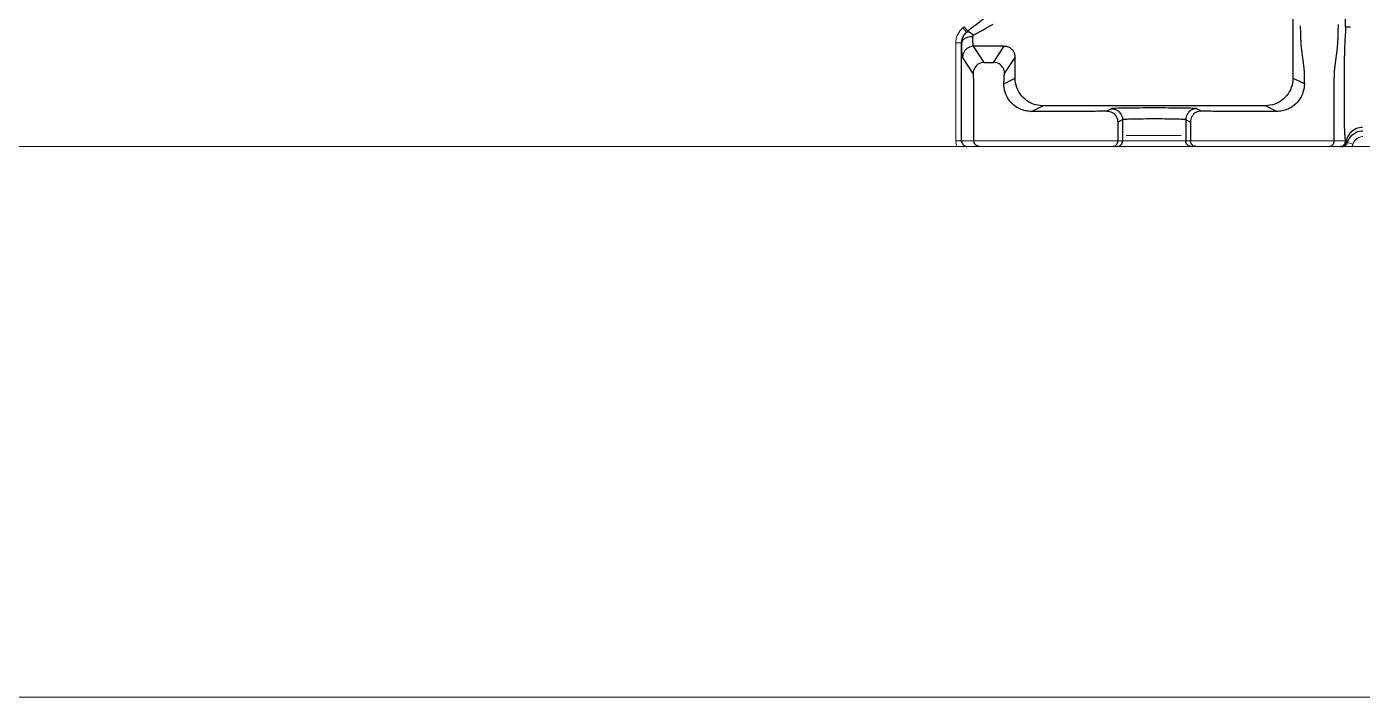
# Model space of a CAD drawing. Header units: millimetres. Extents: x 100 to 940, y 100 to 694.
# Drawn here: x 599.304 to 603.852, y 498.831 to 501.113 of the extents above; entities that cross this region are included whole.
import ezdxf

# ---------------------------------------------------------------- set-up
doc = ezdxf.new("R2010")
doc.units = ezdxf.units.MM
for name, color, linetype, lineweight in [('DTM_CURVE', 7, 'Continuous', 9), ('OUTLINE', 6, 'Continuous', 9), ('PAREDE', 7, 'Continuous', 9)]:
    doc.layers.add(name, color=color, linetype=linetype, lineweight=lineweight)

msp = doc.modelspace()

# ---------------------------------------------------------------- linework, layer by layer
at = {"color": 9, "linetype": 'Continuous'}
for p, q in [((603.6158, 502.0892), (603.6158, 500.9378)), ((603.7947, 501.1125), (603.7947, 502.0916)), ((602.5044, 501.0942), (602.5043, 501.0942)), ((602.5044, 501.0942), (602.5087, 501.0979)), ((603.6405, 501.1162), (603.6406, 501.1077)), ((603.7702, 501.1116), (603.7703, 501.1201)), ((603.7934, 501.0831), (603.793, 501.0765)), ((603.7941, 501.0954), (603.7934, 501.0845)), ((603.7934, 501.0845), (603.7934, 501.0831)), ((603.7943, 501.0997), (603.7941, 501.0954)), ((603.7944, 501.103), (603.7943, 501.0997)), ((603.7945, 501.1053), (603.7944, 501.103)), ((603.7947, 501.1125), (603.7946, 501.1111)), ((603.7946, 501.1111), (603.7946, 501.1098)), ((603.7946, 501.1098), (603.7946, 501.1085)), ((603.7946, 501.1085), (603.7946, 501.1073)), ((603.7946, 501.1073), (603.7946, 501.1062)), ((602.4875, 501.0582), (602.4877, 501.0581)), ((602.6326, 501.0463), (602.5282, 501.0463)), ((602.5646, 500.9917), (602.5282, 501.0463)), ((602.5962, 500.9917), (602.6326, 501.0463)), ((603.6437, 501.0411), (603.6526, 500.9722)), ((603.7914, 501.0379), (603.7913, 501.0345)), ((603.7915, 501.0415), (603.7914, 501.0379)), ((603.7916, 501.0452), (603.7915, 501.0415)), ((603.7917, 501.049), (603.7916, 501.0452)), ((603.7919, 501.0531), (603.7917, 501.049)), ((603.792, 501.0574), (603.7919, 501.0531)), ((603.7922, 501.0618), (603.792, 501.0574)), ((603.7924, 501.0663), (603.7922, 501.0618)), ((603.7927, 501.0706), (603.7924, 501.0663)), ((603.793, 501.0765), (603.7927, 501.0706)), ((602.5271, 500.9543), (602.4907, 501.0088)), ((602.5646, 500.9917), (602.5962, 500.9917)), ((602.6337, 500.9543), (602.67, 501.0087)), ((602.67, 500.9378), (602.67, 501.0087)), ((603.7912, 501.0243), (603.7911, 501.0208)), ((603.7911, 501.0208), (603.7911, 501.0173)), ((603.7911, 501.0173), (603.7911, 501.0137)), ((603.7911, 500.8013), (603.7911, 501.0137)), ((603.7913, 501.0311), (603.7912, 501.0277)), ((603.7912, 501.0277), (603.7912, 501.0243)), ((603.7913, 501.0345), (603.7913, 501.0311)), ((602.6316, 500.9186), (602.67, 500.9378)), ((603.6545, 500.9185), (603.6158, 500.9378)), ((603.7562, 500.7243), (603.7562, 500.8998)), ((602.5296, 500.7243), (602.5296, 500.8794)), ((602.725, 500.8247), (602.7637, 500.8441)), ((603.5221, 500.8441), (602.7637, 500.8441)), ((602.9977, 500.834), (602.9817, 500.826)), ((603.3041, 500.826), (603.2881, 500.834)), ((603.5608, 500.8247), (603.3732, 500.8247)), ((603.5608, 500.8247), (603.5221, 500.8441)), ((603.0351, 500.7965), (603.0192, 500.7885)), ((603.0192, 500.7885), (603.0192, 500.7243)), ((603.0351, 500.7965), (603.0351, 500.7243)), ((603.2506, 500.7965), (603.2506, 500.7243)), ((603.2666, 500.7885), (603.2506, 500.7965)), ((603.2666, 500.7885), (603.2666, 500.7243)), ((603.7912, 500.7946), (603.7911, 500.8013)), ((603.7912, 500.788), (603.7912, 500.7946)), ((603.7913, 500.7831), (603.7912, 500.788)), ((603.7914, 500.7781), (603.7913, 500.7831)), ((603.7915, 500.773), (603.7914, 500.7781)), ((603.7917, 500.7679), (603.7915, 500.773)), ((603.7918, 500.7644), (603.7917, 500.7679)), ((603.792, 500.7609), (603.7918, 500.7644)), ((603.7921, 500.7572), (603.792, 500.7609)), ((603.2854, 500.7056), (603.2821, 500.7059)), ((603.7783, 500.7056), (603.7813, 500.7058))]:
    msp.add_line(p, q, dxfattribs=at)
at = {"color": 7, "linetype": 'Continuous'}
for p, q in [((602.5043, 501.0942), (602.5087, 501.0979)), ((602.4875, 500.7243), (602.4875, 501.0582))]:
    msp.add_line(p, q, dxfattribs=at)
for points in [[(602.5722, 501.1479), (602.5646, 501.1417), (602.5572, 501.1357), (602.5498, 501.1299), (602.5426, 501.1243), (602.5354, 501.1188), (602.5284, 501.1135), (602.5216, 501.1083), (602.515, 501.1031), (602.5087, 501.0979)], [(602.5043, 501.0942), (602.501, 501.0911), (602.4979, 501.0877), (602.4952, 501.0841), (602.4929, 501.0802), (602.491, 501.076), (602.4894, 501.0717), (602.4883, 501.0673), (602.4877, 501.0628), (602.4875, 501.0582)], [(602.4875, 500.7243), (602.4876, 500.7218), (602.4881, 500.7194), (602.4889, 500.7171), (602.49, 500.7149), (602.4913, 500.7129), (602.4929, 500.7111), (602.4948, 500.7095), (602.4968, 500.7081), (602.4989, 500.707), (602.5013, 500.7062), (602.5037, 500.7057), (602.5062, 500.7056)], [(603.783, 500.7056), (603.7851, 500.7057), (603.7872, 500.706), (603.7893, 500.7066), (603.7912, 500.7074), (603.793, 500.7084), (603.7947, 500.7096), (603.7962, 500.7109), (603.7975, 500.7123), (603.7986, 500.7139), (603.7996, 500.7155), (603.8004, 500.7171), (603.801, 500.7188)], [(603.801, 500.7188), (603.8031, 500.7245), (603.8058, 500.73), (603.809, 500.735), (603.8126, 500.7396), (603.8166, 500.7438), (603.821, 500.7475), (603.8259, 500.7508), (603.8311, 500.7536), (603.8366, 500.7558), (603.8423, 500.7574), (603.8481, 500.7584), (603.8541, 500.7587)]]:
    msp.add_lwpolyline(points, dxfattribs=at)
at = {"color": 9, "linetype": 'Continuous'}
for points in [[(602.4877, 501.0581), (602.4879, 501.0627), (602.4885, 501.0672), (602.4896, 501.0717), (602.4911, 501.076), (602.493, 501.0801), (602.4953, 501.084), (602.498, 501.0877), (602.501, 501.0911), (602.5044, 501.0942)], [(602.5284, 501.084), (602.525, 501.0868), (602.5217, 501.0892), (602.5185, 501.0913), (602.5155, 501.093), (602.5127, 501.0942), (602.5101, 501.0949), (602.5079, 501.0951), (602.5059, 501.0949), (602.5044, 501.0942)], [(602.5252, 501.0791), (602.5252, 501.0798), (602.5253, 501.0804), (602.5255, 501.081), (602.5258, 501.0815), (602.5261, 501.0821), (602.5266, 501.0826), (602.5271, 501.0831), (602.5277, 501.0836), (602.5284, 501.084)], [(602.5284, 501.084), (602.5382, 501.0895), (602.5484, 501.0953), (602.5592, 501.1015), (602.5705, 501.1078), (602.5822, 501.1144), (602.5945, 501.1212)], [(603.6406, 501.1077), (603.6408, 501.0993), (603.6409, 501.0952), (603.6411, 501.0911), (603.6412, 501.0871), (603.6413, 501.0833), (603.6414, 501.0795), (603.6415, 501.0759), (603.6417, 501.0724), (603.6418, 501.069), (603.642, 501.0658), (603.6421, 501.0628), (603.6422, 501.06), (603.6424, 501.0573), (603.6425, 501.0548), (603.6427, 501.0525), (603.6428, 501.0504), (603.643, 501.0484), (603.6431, 501.0466), (603.6433, 501.045), (603.6434, 501.0435), (603.6435, 501.0422), (603.6437, 501.0411)], [(603.7581, 500.9722), (603.7671, 501.0411), (603.7672, 501.0422), (603.7674, 501.0435), (603.7675, 501.0449), (603.7676, 501.0465), (603.7678, 501.0482), (603.7679, 501.0501), (603.7681, 501.0522), (603.7682, 501.0545), (603.7684, 501.057), (603.7685, 501.0596), (603.7686, 501.0625), (603.7688, 501.0654), (603.7689, 501.0686), (603.7691, 501.0719), (603.7692, 501.0754), (603.7693, 501.079), (603.7695, 501.0828), (603.7696, 501.0866), (603.7697, 501.0906), (603.7698, 501.0947), (603.7699, 501.0988), (603.77, 501.1031), (603.7701, 501.1073), (603.7702, 501.1116)], [(603.7946, 501.1062), (603.7946, 501.1058), (603.7945, 501.1053)], [(603.7947, 501.1125), (603.7954, 501.1125), (603.8118, 501.1125)], [(602.5252, 501.0791), (602.5204, 501.0789), (602.5156, 501.0783), (602.5111, 501.0774), (602.5067, 501.0761), (602.5027, 501.0746), (602.499, 501.0728), (602.4958, 501.0707), (602.4931, 501.0685), (602.4908, 501.066), (602.4892, 501.0635), (602.4881, 501.0608), (602.4877, 501.0581)], [(602.4907, 501.0088), (602.4904, 501.0096), (602.4901, 501.011), (602.4898, 501.0131), (602.4896, 501.0158), (602.4893, 501.0192), (602.489, 501.0232), (602.4887, 501.0278), (602.4885, 501.033), (602.4883, 501.0386), (602.4881, 501.0447), (602.4879, 501.0512), (602.4877, 501.0581)], [(602.5282, 501.0463), (602.5233, 501.0459), (602.5185, 501.045), (602.5139, 501.0434), (602.5095, 501.0412), (602.5054, 501.0385), (602.5017, 501.0353), (602.4985, 501.0316), (602.4958, 501.0275), (602.4936, 501.0231), (602.492, 501.0185), (602.4911, 501.0137), (602.4907, 501.0088)], [(602.5282, 501.0463), (602.5279, 501.0468), (602.5276, 501.0477), (602.5273, 501.0491), (602.527, 501.051), (602.5267, 501.0532), (602.5265, 501.0559), (602.5262, 501.0589), (602.526, 501.0623), (602.5257, 501.0661), (602.5255, 501.0701), (602.5253, 501.0745), (602.5252, 501.0791)], [(602.67, 501.0087), (602.6699, 501.0109), (602.6697, 501.0132), (602.6694, 501.0155), (602.6689, 501.0179), (602.6682, 501.0203), (602.6673, 501.0227), (602.6663, 501.0251), (602.6651, 501.0274), (602.6637, 501.0297), (602.6621, 501.0318), (602.6604, 501.0339), (602.6586, 501.0358), (602.6567, 501.0375), (602.6546, 501.0391), (602.6525, 501.0406), (602.6503, 501.0419), (602.648, 501.043), (602.6457, 501.0439), (602.6434, 501.0447), (602.6411, 501.0453), (602.6389, 501.0457), (602.6367, 501.046), (602.6346, 501.0462), (602.6326, 501.0463)], [(602.5646, 500.9917), (602.5597, 500.9914), (602.5549, 500.9904), (602.5502, 500.9888), (602.5458, 500.9867), (602.5418, 500.9839), (602.5381, 500.9807), (602.5349, 500.977), (602.5321, 500.973), (602.53, 500.9686), (602.5284, 500.9639), (602.5274, 500.9591), (602.5271, 500.9543)], [(602.6337, 500.9543), (602.6334, 500.9591), (602.6324, 500.9639), (602.6308, 500.9686), (602.6286, 500.973), (602.6259, 500.977), (602.6227, 500.9807), (602.619, 500.9839), (602.6149, 500.9867), (602.6105, 500.9888), (602.6059, 500.9904), (602.6011, 500.9914), (602.5962, 500.9917)], [(602.5296, 500.8794), (602.5296, 500.8855), (602.5295, 500.8915), (602.5295, 500.8975), (602.5294, 500.9035), (602.5293, 500.9095), (602.5292, 500.9153), (602.5291, 500.9208), (602.529, 500.926), (602.5288, 500.9309), (602.5287, 500.9354), (602.5285, 500.9395), (602.5283, 500.9431), (602.5281, 500.9463), (602.5279, 500.9489), (602.5277, 500.951), (602.5275, 500.9526), (602.5273, 500.9537), (602.5271, 500.9543)], [(602.6316, 500.9186), (602.6316, 500.9214), (602.6317, 500.9241), (602.6318, 500.9267), (602.6319, 500.9294), (602.632, 500.9319), (602.632, 500.9344), (602.6321, 500.9368), (602.6322, 500.9391), (602.6323, 500.9412), (602.6324, 500.9432), (602.6326, 500.9451), (602.6327, 500.9468), (602.6328, 500.9483), (602.6329, 500.9496), (602.633, 500.9508), (602.6331, 500.9517), (602.6332, 500.9525), (602.6334, 500.9532), (602.6335, 500.9537), (602.6336, 500.9541), (602.6337, 500.9543)], [(603.6526, 500.9722), (603.6529, 500.9701), (603.6531, 500.9673), (603.6533, 500.9641), (603.6535, 500.9602), (603.6537, 500.9558), (603.6539, 500.9511), (603.654, 500.946), (603.6541, 500.9406), (603.6543, 500.9352), (603.6544, 500.9297), (603.6544, 500.9241), (603.6545, 500.9185)], [(603.7562, 500.8998), (603.7562, 500.9064), (603.7562, 500.9128), (603.7563, 500.9191), (603.7564, 500.9253), (603.7564, 500.9314), (603.7565, 500.9372), (603.7567, 500.9428), (603.7568, 500.948), (603.757, 500.9529), (603.7571, 500.9573), (603.7573, 500.9613), (603.7575, 500.9648), (603.7577, 500.9678), (603.7579, 500.9703), (603.7581, 500.9722)], [(602.6355, 500.8905), (602.6345, 500.8937), (602.6337, 500.8969), (602.6331, 500.9), (602.6325, 500.9032), (602.6321, 500.9064), (602.6318, 500.9095), (602.6316, 500.9126), (602.6316, 500.9156), (602.6316, 500.9186)], [(602.7637, 500.8441), (602.7555, 500.8444), (602.7474, 500.8455), (602.7394, 500.8473), (602.7316, 500.8498), (602.7241, 500.8529), (602.7168, 500.8567), (602.7099, 500.8611), (602.7035, 500.866), (602.6974, 500.8716), (602.6919, 500.8776), (602.6869, 500.8841), (602.6825, 500.891), (602.6788, 500.8982), (602.6756, 500.9058), (602.6732, 500.9136), (602.6714, 500.9215), (602.6703, 500.9296), (602.67, 500.9378)], [(603.6158, 500.9378), (603.6154, 500.9296), (603.6144, 500.9215), (603.6126, 500.9136), (603.6101, 500.9058), (603.607, 500.8982), (603.6032, 500.891), (603.5988, 500.8841), (603.5939, 500.8776), (603.5883, 500.8716), (603.5823, 500.866), (603.5758, 500.8611), (603.5689, 500.8567), (603.5617, 500.8529), (603.5541, 500.8498), (603.5463, 500.8473), (603.5384, 500.8455), (603.5303, 500.8444), (603.5221, 500.8441)], [(603.6536, 500.9051), (603.6521, 500.8969), (603.6498, 500.8889), (603.6469, 500.8813), (603.6434, 500.874), (603.6393, 500.8672), (603.6348, 500.8609), (603.63, 500.8552), (603.625, 500.8501), (603.6198, 500.8456), (603.6145, 500.8416), (603.6093, 500.8382), (603.604, 500.8353), (603.5988, 500.8328), (603.5937, 500.8307), (603.5887, 500.829), (603.5838, 500.8276), (603.5789, 500.8265), (603.5742, 500.8257), (603.5696, 500.8252), (603.5651, 500.8248), (603.5608, 500.8247)], [(603.6545, 500.9185), (603.6545, 500.9162), (603.6544, 500.9139), (603.6543, 500.9117), (603.6541, 500.9095), (603.6539, 500.9073), (603.6536, 500.9051)], [(602.725, 500.8247), (602.721, 500.8248), (602.7169, 500.8251), (602.7127, 500.8255), (602.7084, 500.8262), (602.7041, 500.8271), (602.6996, 500.8282), (602.6951, 500.8296), (602.6905, 500.8313), (602.6858, 500.8333), (602.681, 500.8357), (602.6762, 500.8384), (602.6714, 500.8415), (602.6666, 500.8451), (602.6619, 500.8491), (602.6573, 500.8536), (602.6528, 500.8586), (602.6485, 500.8641), (602.6446, 500.8701), (602.6411, 500.8765), (602.638, 500.8833), (602.6355, 500.8905)], [(602.9817, 500.826), (602.9813, 500.8259), (602.9804, 500.8258), (602.979, 500.8257), (602.977, 500.8256), (602.9745, 500.8255), (602.9714, 500.8254), (602.9678, 500.8253), (602.9636, 500.8252), (602.959, 500.8251), (602.954, 500.825), (602.9485, 500.825), (602.9428, 500.8249), (602.9369, 500.8249), (602.9308, 500.8248), (602.9247, 500.8248), (602.9187, 500.8248), (602.9127, 500.8247), (602.725, 500.8247)], [(602.9817, 500.826), (602.9866, 500.8257), (602.9914, 500.8247), (602.996, 500.8231), (603.0004, 500.821), (603.0045, 500.8182), (603.0082, 500.815), (603.0114, 500.8113), (603.0141, 500.8073), (603.0163, 500.8029), (603.0179, 500.7982), (603.0188, 500.7934), (603.0192, 500.7885)], [(603.2881, 500.834), (603.2871, 500.8342), (603.2851, 500.8344), (603.282, 500.8346), (603.2779, 500.8348), (603.2728, 500.835), (603.2668, 500.8352), (603.2599, 500.8354), (603.2521, 500.8356), (603.2436, 500.8357), (603.2344, 500.8359), (603.2244, 500.836), (603.214, 500.8361), (603.203, 500.8362), (603.1915, 500.8363), (603.1797, 500.8364), (603.1676, 500.8364), (603.1553, 500.8364), (603.143, 500.8364), (603.1306, 500.8364), (603.1183, 500.8364), (603.1062, 500.8364), (603.0944, 500.8363), (603.0829, 500.8362), (603.0719, 500.8361), (603.0614, 500.836), (603.0515, 500.8359), (603.0422, 500.8357), (603.0337, 500.8356), (603.0259, 500.8354), (603.019, 500.8352), (603.013, 500.835), (603.0078, 500.8348), (603.0037, 500.8346), (603.0007, 500.8344), (602.9987, 500.8342), (602.9977, 500.834)], [(602.9977, 500.834), (603.0025, 500.8337), (603.0074, 500.8327), (603.012, 500.8311), (603.0164, 500.829), (603.0205, 500.8262), (603.0242, 500.823), (603.0274, 500.8193), (603.0301, 500.8152), (603.0323, 500.8108), (603.0339, 500.8062), (603.0348, 500.8014), (603.0351, 500.7965)], [(603.2881, 500.834), (603.2832, 500.8337), (603.2784, 500.8327), (603.2738, 500.8311), (603.2694, 500.829), (603.2653, 500.8262), (603.2616, 500.823), (603.2584, 500.8193), (603.2557, 500.8152), (603.2535, 500.8108), (603.2519, 500.8062), (603.251, 500.8014), (603.2506, 500.7965)], [(603.3041, 500.826), (603.2992, 500.8257), (603.2944, 500.8247), (603.2898, 500.8231), (603.2854, 500.821), (603.2813, 500.8182), (603.2776, 500.815), (603.2744, 500.8113), (603.2716, 500.8073), (603.2695, 500.8029), (603.2679, 500.7982), (603.2669, 500.7934), (603.2666, 500.7885)], [(603.3732, 500.8247), (603.3674, 500.8248), (603.3615, 500.8248), (603.3555, 500.8248), (603.3494, 500.8248), (603.3435, 500.8249), (603.3378, 500.825), (603.3323, 500.825), (603.3273, 500.8251), (603.3226, 500.8252), (603.3184, 500.8253), (603.3147, 500.8254), (603.3116, 500.8255), (603.309, 500.8256), (603.3069, 500.8257), (603.3054, 500.8258), (603.3045, 500.8259), (603.3041, 500.826)], [(603.2506, 500.7965), (603.2499, 500.7967), (603.2484, 500.7969), (603.2461, 500.7971), (603.243, 500.7974), (603.2392, 500.7975), (603.2348, 500.7977), (603.2296, 500.7979), (603.2239, 500.7981), (603.2175, 500.7982), (603.2107, 500.7984), (603.2033, 500.7985), (603.1956, 500.7986), (603.1874, 500.7987), (603.1789, 500.7988), (603.1701, 500.7989), (603.1612, 500.7989), (603.1521, 500.7989), (603.1429, 500.7989), (603.1338, 500.7989), (603.1247, 500.7989), (603.1157, 500.7989), (603.107, 500.7988), (603.0985, 500.7987), (603.0903, 500.7986), (603.0825, 500.7985), (603.0752, 500.7984), (603.0683, 500.7982), (603.0619, 500.7981), (603.0562, 500.7979), (603.051, 500.7977), (603.0465, 500.7976), (603.0428, 500.7974), (603.0397, 500.7971), (603.0374, 500.7969), (603.0359, 500.7967), (603.0351, 500.7965)], [(603.8526, 500.7701), (603.8472, 500.7698), (603.8419, 500.769), (603.8366, 500.7677), (603.8315, 500.766), (603.8266, 500.7637), (603.8219, 500.761), (603.8175, 500.7579), (603.8135, 500.7544), (603.8098, 500.7506), (603.8065, 500.7464), (603.8036, 500.742), (603.8012, 500.7373), (603.7992, 500.7324), (603.7978, 500.7273), (603.7968, 500.7222)], [(602.5483, 500.7056), (602.545, 500.7059), (602.5419, 500.7067), (602.5389, 500.7081), (602.5363, 500.71), (602.5339, 500.7123), (602.5321, 500.7149), (602.5307, 500.7179), (602.5298, 500.7211), (602.5296, 500.7243)], [(603.0004, 500.7056), (603.0037, 500.7059), (603.0068, 500.7067), (603.0098, 500.7081), (603.0125, 500.71), (603.0148, 500.7123), (603.0166, 500.7149), (603.018, 500.7179), (603.0189, 500.7211), (603.0192, 500.7243)], [(603.0164, 500.7056), (603.0197, 500.7059), (603.0228, 500.7067), (603.0258, 500.7081), (603.0284, 500.71), (603.0308, 500.7123), (603.0326, 500.7149), (603.034, 500.7179), (603.0349, 500.7211), (603.0351, 500.7243)], [(603.2694, 500.7056), (603.2661, 500.7059), (603.263, 500.7067), (603.26, 500.7081), (603.2573, 500.71), (603.255, 500.7123), (603.2531, 500.7149), (603.2518, 500.7179), (603.2509, 500.7211), (603.2506, 500.7243)], [(603.2821, 500.7059), (603.2789, 500.7067), (603.276, 500.7081), (603.2733, 500.71), (603.271, 500.7123), (603.2691, 500.7149), (603.2677, 500.7179), (603.2669, 500.7211), (603.2666, 500.7243)], [(603.7375, 500.7056), (603.7407, 500.7059), (603.7439, 500.7067), (603.7468, 500.7081), (603.7495, 500.71), (603.7518, 500.7123), (603.7537, 500.7149), (603.7551, 500.7179), (603.7559, 500.7211), (603.7562, 500.7243)], [(603.7762, 500.7056), (603.7795, 500.7059), (603.7826, 500.7067), (603.7856, 500.7081), (603.7883, 500.71), (603.7906, 500.7123), (603.7924, 500.7149), (603.7938, 500.7179), (603.7947, 500.7211), (603.795, 500.7243)], [(603.7813, 500.7058), (603.7842, 500.7065), (603.787, 500.7077), (603.7895, 500.7094), (603.7918, 500.7114), (603.7937, 500.7137), (603.7952, 500.7164), (603.7963, 500.7192), (603.7968, 500.7222)], [(603.795, 500.7243), (603.7948, 500.725), (603.7947, 500.7257), (603.7946, 500.7265), (603.7945, 500.7273), (603.7944, 500.7283), (603.7943, 500.7293), (603.7941, 500.7305), (603.794, 500.7317), (603.7938, 500.7331), (603.7937, 500.7346), (603.7935, 500.7362), (603.7934, 500.7379), (603.7932, 500.7397), (603.7931, 500.7416), (603.7929, 500.7436), (603.7928, 500.7455), (603.7927, 500.7475), (603.7925, 500.7495), (603.7924, 500.7515), (603.7923, 500.7534), (603.7921, 500.7572)], [(603.795, 500.7243), (603.7951, 500.724), (603.7953, 500.7238), (603.7955, 500.7235)], [(603.7955, 500.7235), (603.7959, 500.7231), (603.7962, 500.7229), (603.7964, 500.7227), (603.7966, 500.7224), (603.7968, 500.7222)], [(603.7968, 500.7222), (603.7974, 500.7216), (603.798, 500.7211), (603.7986, 500.7205), (603.7993, 500.72), (603.8001, 500.7194), (603.801, 500.7188)]]:
    msp.add_lwpolyline(points, dxfattribs=at)
at = {"layer": 'DTM_CURVE', "color": 4, "linetype": 'Continuous'}
msp.add_line((603.235, 500.7431), (603.0475, 500.7431), dxfattribs=at)
at = {"layer": 'OUTLINE'}
for p, q in [((602.4917, 501.1093), (602.4961, 501.113)), ((602.5043, 501.0942), (602.4917, 501.1093)), ((602.5087, 501.0979), (602.4961, 501.113)), ((602.4875, 501.0582), (602.4678, 501.0582)), ((602.4678, 500.7243), (602.4678, 501.0582)), ((603.795, 500.7243), (602.4678, 500.7243)), ((603.801, 500.7188), (603.8198, 500.7129)), ((603.8166, 500.7056), (602.4727, 500.7056))]:
    msp.add_line(p, q, dxfattribs=at)
for points in [[(602.4678, 501.0582), (602.4681, 501.0647), (602.469, 501.0711), (602.4706, 501.0774), (602.4728, 501.0835), (602.4755, 501.0893), (602.4788, 501.0949), (602.4826, 501.1001), (602.487, 501.105), (602.4917, 501.1093)], [(602.4727, 500.7056), (602.4712, 500.7085), (602.47, 500.7115), (602.469, 500.7146), (602.4683, 500.7178), (602.4679, 500.7211), (602.4678, 500.7243)], [(603.8541, 500.7391), (603.8504, 500.7389), (603.8467, 500.7382), (603.8431, 500.7373), (603.8396, 500.7359), (603.8362, 500.7341), (603.8331, 500.732), (603.8301, 500.7295), (603.8274, 500.7267), (603.825, 500.7236), (603.8229, 500.7203), (603.8212, 500.7167), (603.8198, 500.7129)], [(603.8198, 500.7129), (603.8194, 500.7116), (603.8189, 500.7104), (603.8184, 500.7091), (603.8178, 500.7079), (603.8172, 500.7067), (603.8166, 500.7056)]]:
    msp.add_lwpolyline(points, dxfattribs=at)
at = {"layer": 'PAREDE'}
for p, q in [((607.4862, 500.7056), (596.2362, 500.7056)), ((594.3612, 498.8306), (672.1737, 498.8306))]:
    msp.add_line(p, q, dxfattribs=at)

doc.saveas('drawing.dxf')
